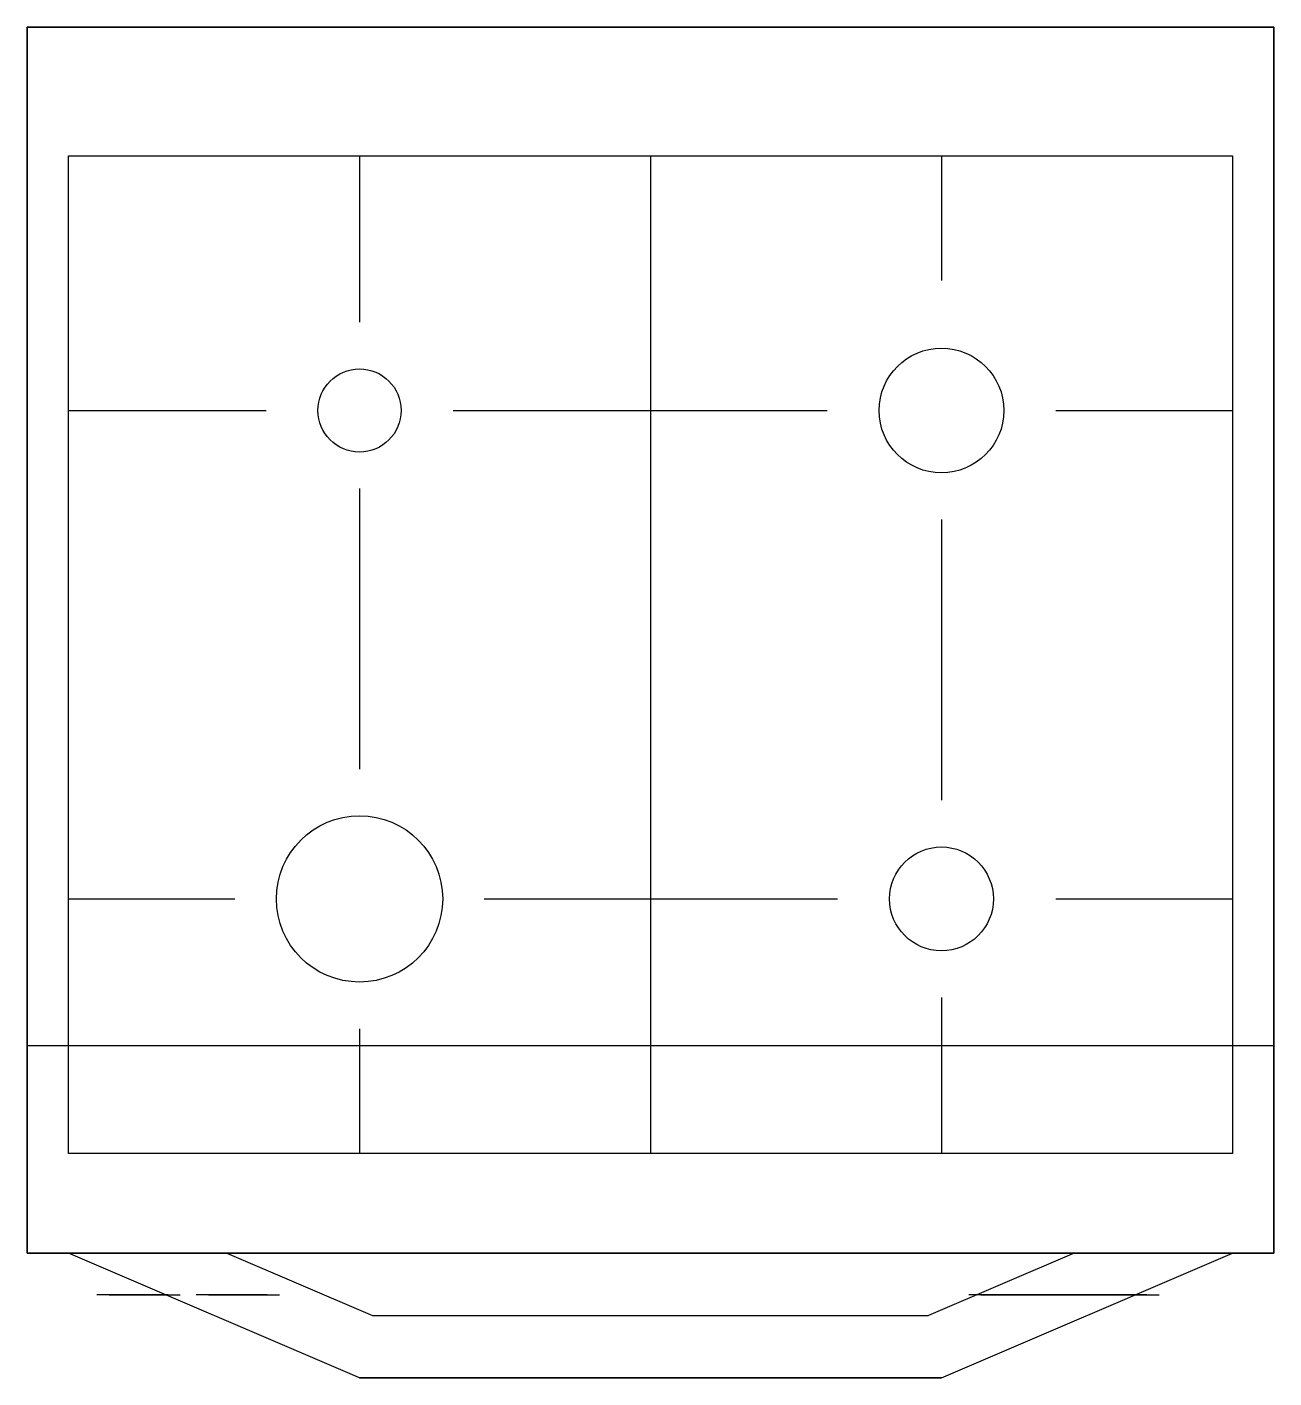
# Model space of a CAD drawing. Extents: x 3450 to 4050, y 2900 to 3550.
import ezdxf

# ---------------------------------------------------------------- set-up
doc = ezdxf.new("R2010")
doc.units = 0
doc.header["$LTSCALE"] = 100
doc.header["$MEASUREMENT"] = 0
doc.layers.get('0').update_dxf_attribs({"linetype": 'CONTINUOUS'})
doc.layers.add('BASE', color=4, linetype='CONTINUOUS')
doc.layers.add('ORANGE', color=10, linetype='CONTINUOUS')

msp = doc.modelspace()

# ---------------------------------------------------------------- linework, layer by layer
for points in [[(3450, 3550, 850), (4050, 3550, 850), (4050, 3550), (3450, 3550)], [(3450, 3550, 850), (4050, 3550, 850), (4050, 2960, 850), (3450, 2960, 850)]]:
    msp.add_3dface(points)
for points, invisible_edges in [([(3483.64, 2960, 765.69), (3517.78, 2960, 779.84), (3523.64, 2960, 765.69), (3489.49, 2960, 751.55)], 5), ([(3503.64, 2960, 785.69), (3489.49, 2960, 779.84), (3483.64, 2960, 765.69), (3517.78, 2960, 779.84)], 4), ([(3523.64, 2960, 765.69), (3489.49, 2960, 751.55), (3503.64, 2960, 745.69), (3517.78, 2960, 751.55)], 1), ([(3531.46, 2960, 765.69), (3565.61, 2960, 779.84), (3571.46, 2960, 765.69), (3537.32, 2960, 751.55)], 5), ([(3571.46, 2960, 765.69), (3537.32, 2960, 751.55), (3551.46, 2960, 745.69), (3565.61, 2960, 751.55)], 1), ([(3483.64, 2940, 765.69), (3517.78, 2940, 779.84), (3523.64, 2940, 765.69), (3489.49, 2940, 751.55)], 5), ([(3503.64, 2940, 785.69), (3489.49, 2940, 779.84), (3483.64, 2940, 765.69), (3517.78, 2940, 779.84)], 4), ([(3523.64, 2940, 765.69), (3489.49, 2940, 751.55), (3503.64, 2940, 745.69), (3517.78, 2940, 751.55)], 1), ([(3531.46, 2940, 765.69), (3565.61, 2940, 779.84), (3571.46, 2940, 765.69), (3537.32, 2940, 751.55)], 5), ([(3551.46, 2940, 785.69), (3537.32, 2940, 779.84), (3531.46, 2940, 765.69), (3565.61, 2940, 779.84)], 4), ([(3571.46, 2940, 765.69), (3537.32, 2940, 751.55), (3551.46, 2940, 745.69), (3565.61, 2940, 751.55)], 1), ([(3903.14, 2940, 781.46), (3937.28, 2940, 795.6), (3943.14, 2940, 781.46), (3909, 2940, 767.32)], 5), ([(3923.14, 2940, 801.46), (3909, 2940, 795.6), (3903.14, 2940, 781.46), (3937.28, 2940, 795.6)], 4), ([(3943.14, 2940, 781.46), (3909, 2940, 767.32), (3923.14, 2940, 761.46), (3937.28, 2940, 767.32)], 1), ([(3948.84, 2940, 757.68), (3934.7, 2940, 751.82), (3928.84, 2940, 737.68), (3962.98, 2940, 751.82)], 4), ([(3928.84, 2940, 737.68), (3962.98, 2940, 751.82), (3968.84, 2940, 737.68), (3934.7, 2940, 723.54)], 5), ([(3968.84, 2940, 737.68), (3934.7, 2940, 723.54), (3948.84, 2940, 717.68), (3962.98, 2940, 723.54)], 1), ([(3954.71, 2940, 780.07), (3988.85, 2940, 794.21), (3994.71, 2940, 780.07), (3960.57, 2940, 765.93)], 5), ([(3974.71, 2940, 800.07), (3960.57, 2940, 794.21), (3954.71, 2940, 780.07), (3988.85, 2940, 794.21)], 4), ([(3994.71, 2940, 780.07), (3960.57, 2940, 765.93), (3974.71, 2940, 760.07), (3988.85, 2940, 765.93)], 1)]:
    msp.add_3dface(points, dxfattribs=dict(invisible_edges=invisible_edges))
at = {"layer": 'BASE'}
for p, q in [((3450, 3550, 160), (3450, 2960, 160)), ((3450, 3550), (3450, 3060)), ((3450, 3550, 850), (4050, 3550, 850)), ((4050, 2960, 160), (4050, 3550, 160)), ((4050, 3060), (4050, 3550)), ((3450, 3060), (4050, 3060)), ((3450, 2960, 160), (4050, 2960, 160)), ((4030, 2960, 180), (3470, 2960, 180)), ((3610, 2900, 600), (3470, 2960, 600)), ((4030, 2960, 710), (3470, 2960, 710)), ((3974, 2960, 220), (3526, 2960, 220)), ((3652.38, 2960, 710), (3652.38, 2960, 810)), ((3823.22, 2960, 743.82), (3664.38, 2960, 743.82)), ((3835.22, 2960, 710), (3835.22, 2960, 810)), ((3890, 2900, 600), (4030, 2960, 600)), ((3610, 2900, 600), (3890, 2900, 600))]:
    msp.add_line(p, q, dxfattribs=at)
at = {"layer": 'BASE', "color": 7, "extrusion": (0, -1, 0), "elevation": -2960}
for points in [[(3503.64, 785.69), (3489.49, 779.84), (3483.64, 765.69), (3489.49, 751.55), (3503.64, 745.69), (3517.78, 751.55), (3523.64, 765.69), (3517.78, 779.84)], [(3551.46, 785.69), (3537.32, 779.84), (3531.46, 765.69), (3537.32, 751.55), (3551.46, 745.69), (3565.61, 751.55), (3571.46, 765.69), (3565.61, 779.84)], [(3551.46, 785.69), (3537.32, 779.84), (3531.46, 765.69), (3537.32, 751.55), (3551.46, 745.69), (3565.61, 751.55), (3571.46, 765.69), (3565.61, 779.84)], [(3923.14, 801.46), (3909, 795.6), (3903.14, 781.46), (3909, 767.32), (3923.14, 761.46), (3937.28, 767.32), (3943.14, 781.46), (3937.28, 795.6)], [(3948.84, 757.68), (3934.7, 751.82), (3928.84, 737.68), (3934.7, 723.54), (3948.84, 717.68), (3962.98, 723.54), (3968.84, 737.68), (3962.98, 751.82)], [(3974.71, 800.07), (3960.57, 794.21), (3954.71, 780.07), (3960.57, 765.93), (3974.71, 760.07), (3988.85, 765.93), (3994.71, 780.07), (3988.85, 794.21)]]:
    msp.add_lwpolyline(points, close=True, dxfattribs=at)
at = {"layer": 'BASE'}
for points, invisible_edges in [([(3610, 2900, 640), (3470, 2960, 640), (3546.16, 2960, 640), (3616.16, 2930, 640)], 8), ([(4030, 2960, 640), (3953.84, 2960, 640), (3883.84, 2930, 640), (3890, 2900, 640)], 4), ([(3890, 2900, 640), (3610, 2900, 640), (3616.16, 2930, 640), (3883.84, 2930, 640)], 10)]:
    msp.add_3dface(points, dxfattribs=dict(at, invisible_edges=invisible_edges))
at = {"layer": 'ORANGE'}
for p, q in [((3470, 3008, 850), (3470, 3488, 850)), ((3470, 3008, 850), (3470, 3488, 850)), ((3470, 3488, 850), (4030, 3488, 850)), ((3470, 3488, 850), (4030, 3488, 850)), ((3610, 3488, 850), (3610, 3408, 850)), ((3610, 3488, 850), (3610, 3408, 850)), ((3750, 3488, 850), (3750, 3008, 850)), ((3750, 3488, 850), (3750, 3008, 850)), ((3890, 3488, 850), (3890, 3428, 850)), ((3890, 3488, 850), (3890, 3428, 850)), ((4030, 3488, 850), (4030, 3008, 850)), ((4030, 3488, 850), (4030, 3008, 850)), ((3470, 3365.5, 850), (3565, 3365.5, 850)), ((3470, 3365.5, 850), (3565, 3365.5, 850)), ((3655, 3365.5, 850), (3835, 3365.5, 850)), ((3655, 3365.5, 850), (3835, 3365.5, 850)), ((3945, 3365.5, 850), (4030, 3365.5, 850)), ((3945, 3365.5, 850), (4030, 3365.5, 850)), ((3610, 3328, 850), (3610, 3193, 850)), ((3610, 3328, 850), (3610, 3193, 850)), ((3890, 3313, 850), (3890, 3178, 850)), ((3470, 3130.5, 850), (3550, 3130.5, 850)), ((3470, 3130.5, 850), (3550, 3130.5, 850)), ((3670, 3130.5, 850), (3840, 3130.5, 850)), ((3670, 3130.5, 850), (3840, 3130.5, 850)), ((3945, 3130.5, 850), (4030, 3130.5, 850)), ((3945, 3130.5, 850), (4030, 3130.5, 850)), ((3890, 3083, 850), (3890, 3008, 850)), ((3890, 3083, 850), (3890, 3008, 850)), ((3610, 3068, 850), (3610, 3008, 850)), ((3610, 3068, 850), (3610, 3008, 850)), ((4030, 3008, 850), (3470, 3008, 850)), ((4030, 3008, 850), (3470, 3008, 850))]:
    msp.add_line(p, q, dxfattribs=at)
for centre, radius in [((3890, 3365.5, 850), 30), ((3890, 3365.5, 850), 30), ((3610, 3365.5, 850), 20), ((3610, 3365.5, 850), 20), ((3610, 3130.5, 850), 40), ((3610, 3130.5, 850), 40), ((3890, 3130.5, 850), 25), ((3890, 3130.5, 850), 25)]:
    msp.add_circle(centre, radius, dxfattribs=at)

doc.saveas('drawing.dxf')
